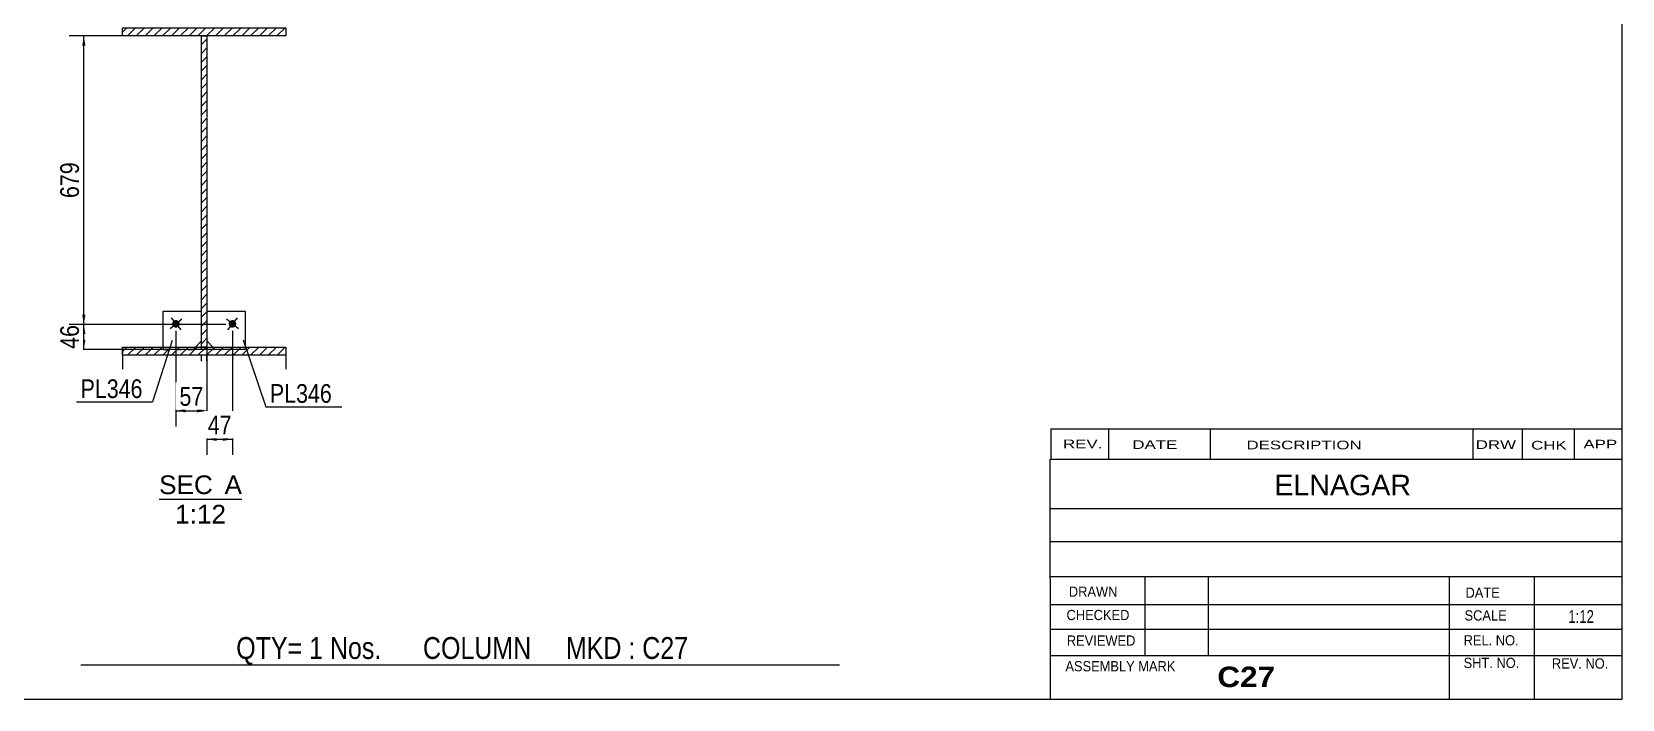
# Model space of a CAD drawing. Header units: millimetres. Extents: x -284 to 128, y -158 to 129.
# Drawn here: x -115.4 to 128.2, y -157.6 to -55.4 of the extents above; entities that cross this region are included whole.
import ezdxf

# ---------------------------------------------------------------- set-up
doc = ezdxf.new("R2010")
doc.units = ezdxf.units.MM
doc.linetypes.add('DXK_LINE_DOT1', pattern=[1.8814, 0.9407, -0.9407])
doc.styles.add('Arial', font='ARIAL.TTF', dxfattribs={"height": 0.2})
doc.styles.add('Arial Bold', font='ARIALBD.TTF', dxfattribs={"height": 0.2})
doc.styles.add('Arial Narrow', font='ARIALN.TTF', dxfattribs={"height": 0.2})

# ---------------------------------------------------------------- blocks, each defined once
blk = doc.blocks.new('Unknown-623260394-1210')
at = {"color": 5, "linetype": 'Continuous'}
for p, q in [((128.16, -157.59), (128.16, 129.41)), ((-281.84, -157.59), (128.16, -157.59))]:
    blk.add_line(p, q, dxfattribs=at)
blk = doc.blocks.new('Unknown-623260394-12 - 1256')
at = {"color": 1, "linetype": 'Continuous'}
blk.add_line((-95.95, -126.95), (-83.26, -126.95), dxfattribs=at)
at = {"color": 0, "linetype": 'Continuous'}
for points in [[(-87.72, -126.2), (-87.72, -123.2), (-95.95, -123.2), (-95.95, -126.2)], [(-83.26, -126.2), (-83.26, -123.2), (-85.92, -123.2), (-85.92, -126.2)], [(-85.71, -130.7), (-85.71, -127.7), (-93.49, -127.7), (-93.49, -130.7)]]:
    blk.add_wipeout(points, dxfattribs=at)
at = {"color": 136, "linetype": 'Continuous', "style": 'Arial'}
for s, height, p in [('SEC', 2.865, (-95.95, -126.2)), ('A', 2.87, (-85.92, -126.2)), ('1:12', 2.865, (-93.49, -130.7))]:
    blk.add_text(s, height=height, dxfattribs=at).set_placement(p)
blk = doc.blocks.new('Part-623260394-1356 - 1256')
at = {"linetype": 'Continuous'}
h = blk.add_hatch(dxfattribs=at)
h.set_pattern_fill('', scale=0.3, style=0, pattern_type=0)
h.set_pattern_definition([(45, (-76.5471, -104.9446), (-0.67352, 0.67352), [])])
h.paths.add_polyline_path([(-101.55, -104.94), (-76.55, -104.94), (-76.55, -103.69), (-101.55, -103.69)])
at = {"color": 7, "linetype": 'DXK_LINE_DOT1'}
for p, q in [((-101.55, -103.69), (-101.55, -104.94)), ((-76.55, -103.69), (-76.55, -104.94))]:
    blk.add_line(p, q, dxfattribs=at)
at = {"color": 2, "linetype": 'Continuous'}
for p, q in [((-101.55, -104.94), (-101.55, -103.69)), ((-101.55, -103.69), (-76.55, -103.69)), ((-76.55, -103.69), (-76.55, -104.94)), ((-101.55, -104.94), (-101.55, -107.07)), ((-76.55, -104.94), (-101.55, -104.94)), ((-76.55, -104.94), (-76.55, -107.07))]:
    blk.add_line(p, q, dxfattribs=at)
blk = doc.blocks.new('Part-623260394-1315 - 1256')
at = {"color": 2, "linetype": 'Continuous'}
for p, q in [((-95.32, -103.69), (-95.32, -98.21)), ((-95.32, -98.21), (-89.49, -98.21)), ((-89.49, -98.21), (-89.49, -102.8)), ((-89.49, -102.8), (-90.38, -103.69))]:
    blk.add_line(p, q, dxfattribs=at)
at = {"color": 7, "linetype": 'DXK_LINE_DOT1'}
for p, q in [((-95.32, -103.69), (-95.32, -104.05)), ((-95.32, -104.05), (-90.74, -104.05)), ((-90.38, -103.69), (-90.74, -104.05))]:
    blk.add_line(p, q, dxfattribs=at)
blk = doc.blocks.new('Part-623260394-1320 - 1256')
at = {"color": 2, "linetype": 'Continuous'}
for p, q in [((-88.61, -102.8), (-88.61, -98.21)), ((-88.61, -98.21), (-82.77, -98.21)), ((-82.77, -98.21), (-82.77, -103.69)), ((-88.61, -102.8), (-87.71, -103.69))]:
    blk.add_line(p, q, dxfattribs=at)
at = {"color": 7, "linetype": 'DXK_LINE_DOT1'}
for p, q in [((-87.71, -103.69), (-87.36, -104.05)), ((-82.77, -104.05), (-87.36, -104.05)), ((-82.77, -103.69), (-82.77, -104.05))]:
    blk.add_line(p, q, dxfattribs=at)
blk = doc.blocks.new('Bolt-623260394-1325 - 1256')
at = {"linetype": 'Continuous'}
blk.add_hatch(color=3, dxfattribs=at).paths.add_polyline_path([(-84.26, -100.5, -1), (-85.16, -99.76, -1)])
at = {"color": 3, "linetype": 'Continuous'}
for p, q in [((-83.81, -100.87), (-85.62, -99.39)), ((-83.97, -99.23), (-85.45, -101.03))]:
    blk.add_line(p, q, dxfattribs=at)
blk = doc.blocks.new('Bolt-623260394-1326 - 1256')
at = {"linetype": 'Continuous'}
blk.add_hatch(color=3, dxfattribs=at).paths.add_polyline_path([(-92.93, -99.76, -1), (-93.83, -100.5, -1)])
at = {"color": 3, "linetype": 'Continuous'}
for p, q in [((-92.48, -99.39), (-94.28, -100.87)), ((-94.12, -99.23), (-92.64, -101.03))]:
    blk.add_line(p, q, dxfattribs=at)
blk = doc.blocks.new('Part-623260394-1331 - 1256')
at = {"linetype": 'Continuous'}
h = blk.add_hatch(dxfattribs=at)
h.set_pattern_fill('', scale=0.3, style=0, pattern_type=0)
h.set_pattern_definition([(45, (-76.5471, -56.0474), (-0.67352, 0.67352), [])])
h.paths.add_polyline_path([(-101.55, -56.05), (-76.55, -56.05), (-76.55, -54.8), (-101.55, -54.8)])
at = {"color": 2, "linetype": 'Continuous'}
for p, q in [((-101.55, -56.05), (-101.55, -54.8)), ((-101.55, -54.8), (-76.55, -54.8)), ((-76.55, -54.8), (-76.55, -56.05)), ((-76.55, -56.05), (-101.55, -56.05))]:
    blk.add_line(p, q, dxfattribs=at)
blk = doc.blocks.new('Part-623260394-1360 - 1256')
at = {"linetype": 'Continuous'}
h = blk.add_hatch(dxfattribs=at)
h.set_pattern_fill('', scale=0.3, style=0, pattern_type=0)
h.set_pattern_definition([(45, (-88.6304, -103.689), (-0.67352, 0.67352), [])])
h.paths.add_polyline_path([(-89.46, -103.69), (-88.63, -103.69), (-88.63, -56.05), (-89.46, -56.05)])
at = {"color": 2, "linetype": 'Continuous'}
for p, q in [((-89.46, -68.55), (-89.46, -56.05)), ((-89.46, -56.05), (-88.63, -56.05)), ((-88.63, -56.05), (-88.63, -68.55)), ((-89.46, -103.69), (-89.46, -68.65)), ((-88.63, -68.65), (-88.63, -103.69)), ((-88.63, -103.69), (-89.46, -103.69))]:
    blk.add_line(p, q, dxfattribs=at)
at = {"color": 7, "linetype": 'DXK_LINE_DOT1'}
for p, q in [((-89.46, -105.82), (-89.46, -103.69)), ((-88.63, -105.82), (-88.63, -103.69))]:
    blk.add_line(p, q, dxfattribs=at)
blk = doc.blocks.new('StraightDimension-623260394-1375 - 1256')
at = {"linetype": 'Continuous'}
for points in [[(-91.88, -113.68), (-93.38, -113.43), (-91.88, -113.18)], [(-90.13, -113.18), (-88.63, -113.43), (-90.13, -113.68)]]:
    blk.add_hatch(color=7, dxfattribs=at).paths.add_polyline_path(points)
at = {"color": 7, "linetype": 'Continuous'}
for p, q in [((-93.38, -101.21), (-93.38, -115.83)), ((-88.63, -102.87), (-88.63, -115.83)), ((-93.38, -113.43), (-88.63, -113.43))]:
    blk.add_line(p, q, dxfattribs=at)
at = {"color": 0}
blk.add_wipeout([(-88.58, -113.28), (-88.58, -109.08), (-93.43, -109.08), (-93.43, -113.28)], dxfattribs=at)
at = {"color": 3, "style": 'Arial Narrow'}
blk.add_text('57', height=2.863, dxfattribs=at).set_placement((-92.83, -112.68))
blk = doc.blocks.new('StraightDimension-623260394-1395 - 1256')
at = {"linetype": 'Continuous'}
for points in [[(-107.73, -101.71), (-107.48, -100.21), (-107.23, -101.71)], [(-107.23, -102.55), (-107.48, -104.05), (-107.73, -102.55)]]:
    blk.add_hatch(color=7, dxfattribs=at).paths.add_polyline_path(points)
at = {"color": 7, "linetype": 'Continuous'}
for p, q in [((-85.71, -100.21), (-109.73, -100.21)), ((-107.48, -104.05), (-107.48, -100.21)), ((-83.77, -104.05), (-109.73, -104.05))]:
    blk.add_line(p, q, dxfattribs=at)
at = {"color": 0}
blk.add_wipeout([(-107.63, -99.7), (-111.83, -99.7), (-111.83, -104.56), (-107.63, -104.56)], dxfattribs=at)
at = {"color": 3, "style": 'Arial Narrow'}
blk.add_text('46', height=2.863, rotation=90.0002, dxfattribs=at).set_placement((-108.23, -103.96))
blk = doc.blocks.new('StraightDimension-623260394-1388 - 1256')
at = {"linetype": 'Continuous'}
for points in [[(-107.73, -57.55), (-107.48, -56.05), (-107.23, -57.55)], [(-107.23, -98.71), (-107.48, -100.21), (-107.73, -98.71)]]:
    blk.add_hatch(color=7, dxfattribs=at).paths.add_polyline_path(points)
at = {"color": 7, "linetype": 'Continuous'}
for p, q in [((-77.55, -56.05), (-109.73, -56.05)), ((-107.48, -100.21), (-107.48, -56.05)), ((-85.71, -100.21), (-109.73, -100.21))]:
    blk.add_line(p, q, dxfattribs=at)
at = {"color": 0}
blk.add_wipeout([(-107.63, -74.79), (-111.83, -74.79), (-111.83, -81.47), (-107.63, -81.47)], dxfattribs=at)
at = {"color": 3, "style": 'Arial Narrow'}
blk.add_text('679', height=2.863, rotation=90.0002, dxfattribs=at).set_placement((-108.23, -80.87))
blk = doc.blocks.new('StraightDimension-623260394-1436 - 1256')
at = {"linetype": 'Continuous'}
for points in [[(-87.13, -118.05), (-88.63, -117.8), (-87.13, -117.55)], [(-86.21, -117.55), (-84.71, -117.8), (-86.21, -118.05)]]:
    blk.add_hatch(color=7, dxfattribs=at).paths.add_polyline_path(points)
at = {"color": 7, "linetype": 'Continuous'}
for p, q in [((-84.71, -101.21), (-84.71, -120.2)), ((-88.63, -104.69), (-88.63, -120.2)), ((-88.63, -117.8), (-84.71, -117.8))]:
    blk.add_line(p, q, dxfattribs=at)
at = {"color": 0}
blk.add_wipeout([(-84.24, -117.65), (-84.24, -113.45), (-89.1, -113.45), (-89.1, -117.65)], dxfattribs=at)
at = {"color": 3, "style": 'Arial Narrow'}
blk.add_text('47', height=2.863, dxfattribs=at).set_placement((-88.5, -117.05))
blk = doc.blocks.new('CBS_REVISION-623260394-5202')
at = {"color": 7, "linetype": 'Continuous'}
for p, q in [((40.65, -116.21), (128.15, -116.21)), ((40.65, -116.21), (40.65, -120.84)), ((49.45, -116.21), (49.45, -120.84)), ((65.04, -116.21), (65.04, -120.78)), ((105.3, -116.21), (105.3, -120.84)), ((112.84, -116.21), (112.84, -120.84)), ((120.79, -116.21), (120.79, -120.84)), ((40.65, -120.84), (128.15, -120.84))]:
    blk.add_line(p, q, dxfattribs=at)
at = {"color": 7, "style": 'Arial Narrow', "width": 1.7}
for s, height, p in [('REV.', 1.326, (42.51, -119.17)), ('DATE', 1.326, (53.13, -119.28)), ('DESCRIPTION', 1.3257, (70.61, -119.34)), ('DRW', 1.326, (105.73, -119.28)), ('CHK', 1.326, (114.21, -119.37)), ('APP', 1.326, (122.22, -119.21))]:
    blk.add_text(s, height=height, dxfattribs=at).set_placement(p)
blk = doc.blocks.new('CBS_CALLOFF-623260394-5200')
at = {"color": 7, "linetype": 'Continuous'}
blk.add_line((-107.96, -152.32), (8.27, -152.34), dxfattribs=at)
at = {"color": 3, "linetype": 'Continuous', "style": 'Arial Narrow'}
blk.add_text('QTY= 1 Nos.      COLUMN     MKD : C27', height=3.3405, dxfattribs=at).set_placement((-84.14, -151.43))
blk = doc.blocks.new('CBS_NAME_BLOG-623260394-5201')
at = {"color": 7, "linetype": 'Continuous'}
for p, q in [((40.57, -157.55), (40.56, -120.84)), ((40.57, -120.84), (128.08, -120.84)), ((40.57, -128.38), (128.09, -128.38)), ((40.64, -133.43), (128.16, -133.43)), ((40.57, -138.81), (128.08, -138.81)), ((55.09, -150.91), (55.09, -138.81)), ((64.77, -150.89), (64.77, -138.82)), ((101.69, -157.55), (101.69, -138.82)), ((114.74, -157.55), (114.74, -138.81)), ((40.57, -143.1), (128.16, -143.09)), ((40.57, -146.85), (128.08, -146.85)), ((40.57, -150.89), (128.08, -150.89)), ((40.57, -157.59), (128.16, -157.59))]:
    blk.add_line(p, q, dxfattribs=at)
at = {"color": 3, "linetype": 'Continuous', "style": 'Arial'}
blk.add_text('ELNAGAR', height=3.133, dxfattribs=at).set_placement((74.89, -126.37))
at = {"color": 3, "linetype": 'Continuous'}
for s, height, style, width, p in [('DRAWN', 1.566, 'Arial', 0.9, (43.4, -141.91)), ('DATE', 1.566, 'Arial', 0.9, (104.16, -142.07)), ('CHECKED', 1.566, 'Arial', 0.9, (43.05, -145.49)), ('SCALE', 1.566, 'Arial', 0.9, (104.01, -145.55)), ('1:12', 1.957, 'Arial Narrow', 0.9, (119.9, -145.91)), ('REVIEWED', 1.566, 'Arial', 0.9, (43.09, -149.4)), ('REL. NO.', 1.566, 'Arial', 0.9, (103.87, -149.36)), ('ASSEMBLY MARK', 1.5663, 'Arial', 0.9, (42.87, -153.33)), ('C27', 3.131, 'Arial Bold', 1.1, (66.15, -155.74)), ('SHT. NO.', 1.566, 'Arial', 0.9, (103.87, -152.82)), ('REV. NO.', 1.566, 'Arial', 0.9, (117.39, -152.91))]:
    blk.add_text(s, height=height, dxfattribs=dict(at, style=style, width=width)).set_placement(p)
blk = doc.blocks.new('Mark-623260394-1311 - 1256')
at = {"color": 7, "linetype": 'Continuous'}
blk.add_line((-93.97, -102.7), (-96.97, -112.09), dxfattribs=at)
at = {"color": 0}
blk.add_wipeout([(-98.47, -111.49), (-98.47, -108.49), (-107.98, -108.49), (-107.98, -111.49)], dxfattribs=at)
blk.add_wipeout([(-98.47, -111.49), (-98.47, -108.49), (-107.98, -108.49), (-107.98, -111.49)], dxfattribs=at)
at = {"color": 7, "linetype": 'Continuous'}
blk.add_line((-108.58, -112.09), (-96.97, -112.09), dxfattribs=at)
at = {"color": 3, "style": 'Arial Narrow'}
blk.add_text('PL346', height=2.863, dxfattribs=at).set_placement((-107.98, -111.49))
blk = doc.blocks.new('Mark-623260394-1316 - 1256')
at = {"color": 0}
blk.add_wipeout([(-69.47, -112.22), (-69.47, -109.22), (-78.98, -109.22), (-78.98, -112.22)], dxfattribs=at)
blk.add_wipeout([(-69.47, -112.22), (-69.47, -109.22), (-78.98, -109.22), (-78.98, -112.22)], dxfattribs=at)
at = {"color": 7, "linetype": 'Continuous'}
for p, q in [((-83.08, -102.56), (-79.58, -112.82)), ((-79.58, -112.82), (-67.97, -112.82))]:
    blk.add_line(p, q, dxfattribs=at)
at = {"color": 3, "style": 'Arial Narrow'}
blk.add_text('PL346', height=2.863, dxfattribs=at).set_placement((-78.98, -112.22))

msp = doc.modelspace()

# ---------------------------------------------------------------- block references
for name in ['Unknown-623260394-1210', 'Part-623260394-1331 - 1256', 'Part-623260394-1360 - 1256', 'Part-623260394-1315 - 1256', 'Bolt-623260394-1326 - 1256', 'Part-623260394-1320 - 1256', 'Bolt-623260394-1325 - 1256', 'Part-623260394-1356 - 1256', 'CBS_REVISION-623260394-5202', 'CBS_NAME_BLOG-623260394-5201', 'CBS_CALLOFF-623260394-5200']:
    msp.add_blockref(name, (0, 0))

# ---------------------------------------------------------------- next in the draw order: block references
for name in ['StraightDimension-623260394-1375 - 1256', 'Unknown-623260394-12 - 1256']:
    msp.add_blockref(name, (0, 0))

# ---------------------------------------------------------------- next in the draw order: block references
msp.add_blockref('StraightDimension-623260394-1395 - 1256', (0, 0))

# ---------------------------------------------------------------- next in the draw order: block references
for name in ['StraightDimension-623260394-1388 - 1256', 'Mark-623260394-1311 - 1256']:
    msp.add_blockref(name, (0, 0))

# ---------------------------------------------------------------- next in the draw order: block references
msp.add_blockref('StraightDimension-623260394-1436 - 1256', (0, 0))

# ---------------------------------------------------------------- next in the draw order: block references
msp.add_blockref('Mark-623260394-1316 - 1256', (0, 0))

doc.saveas('drawing.dxf')
